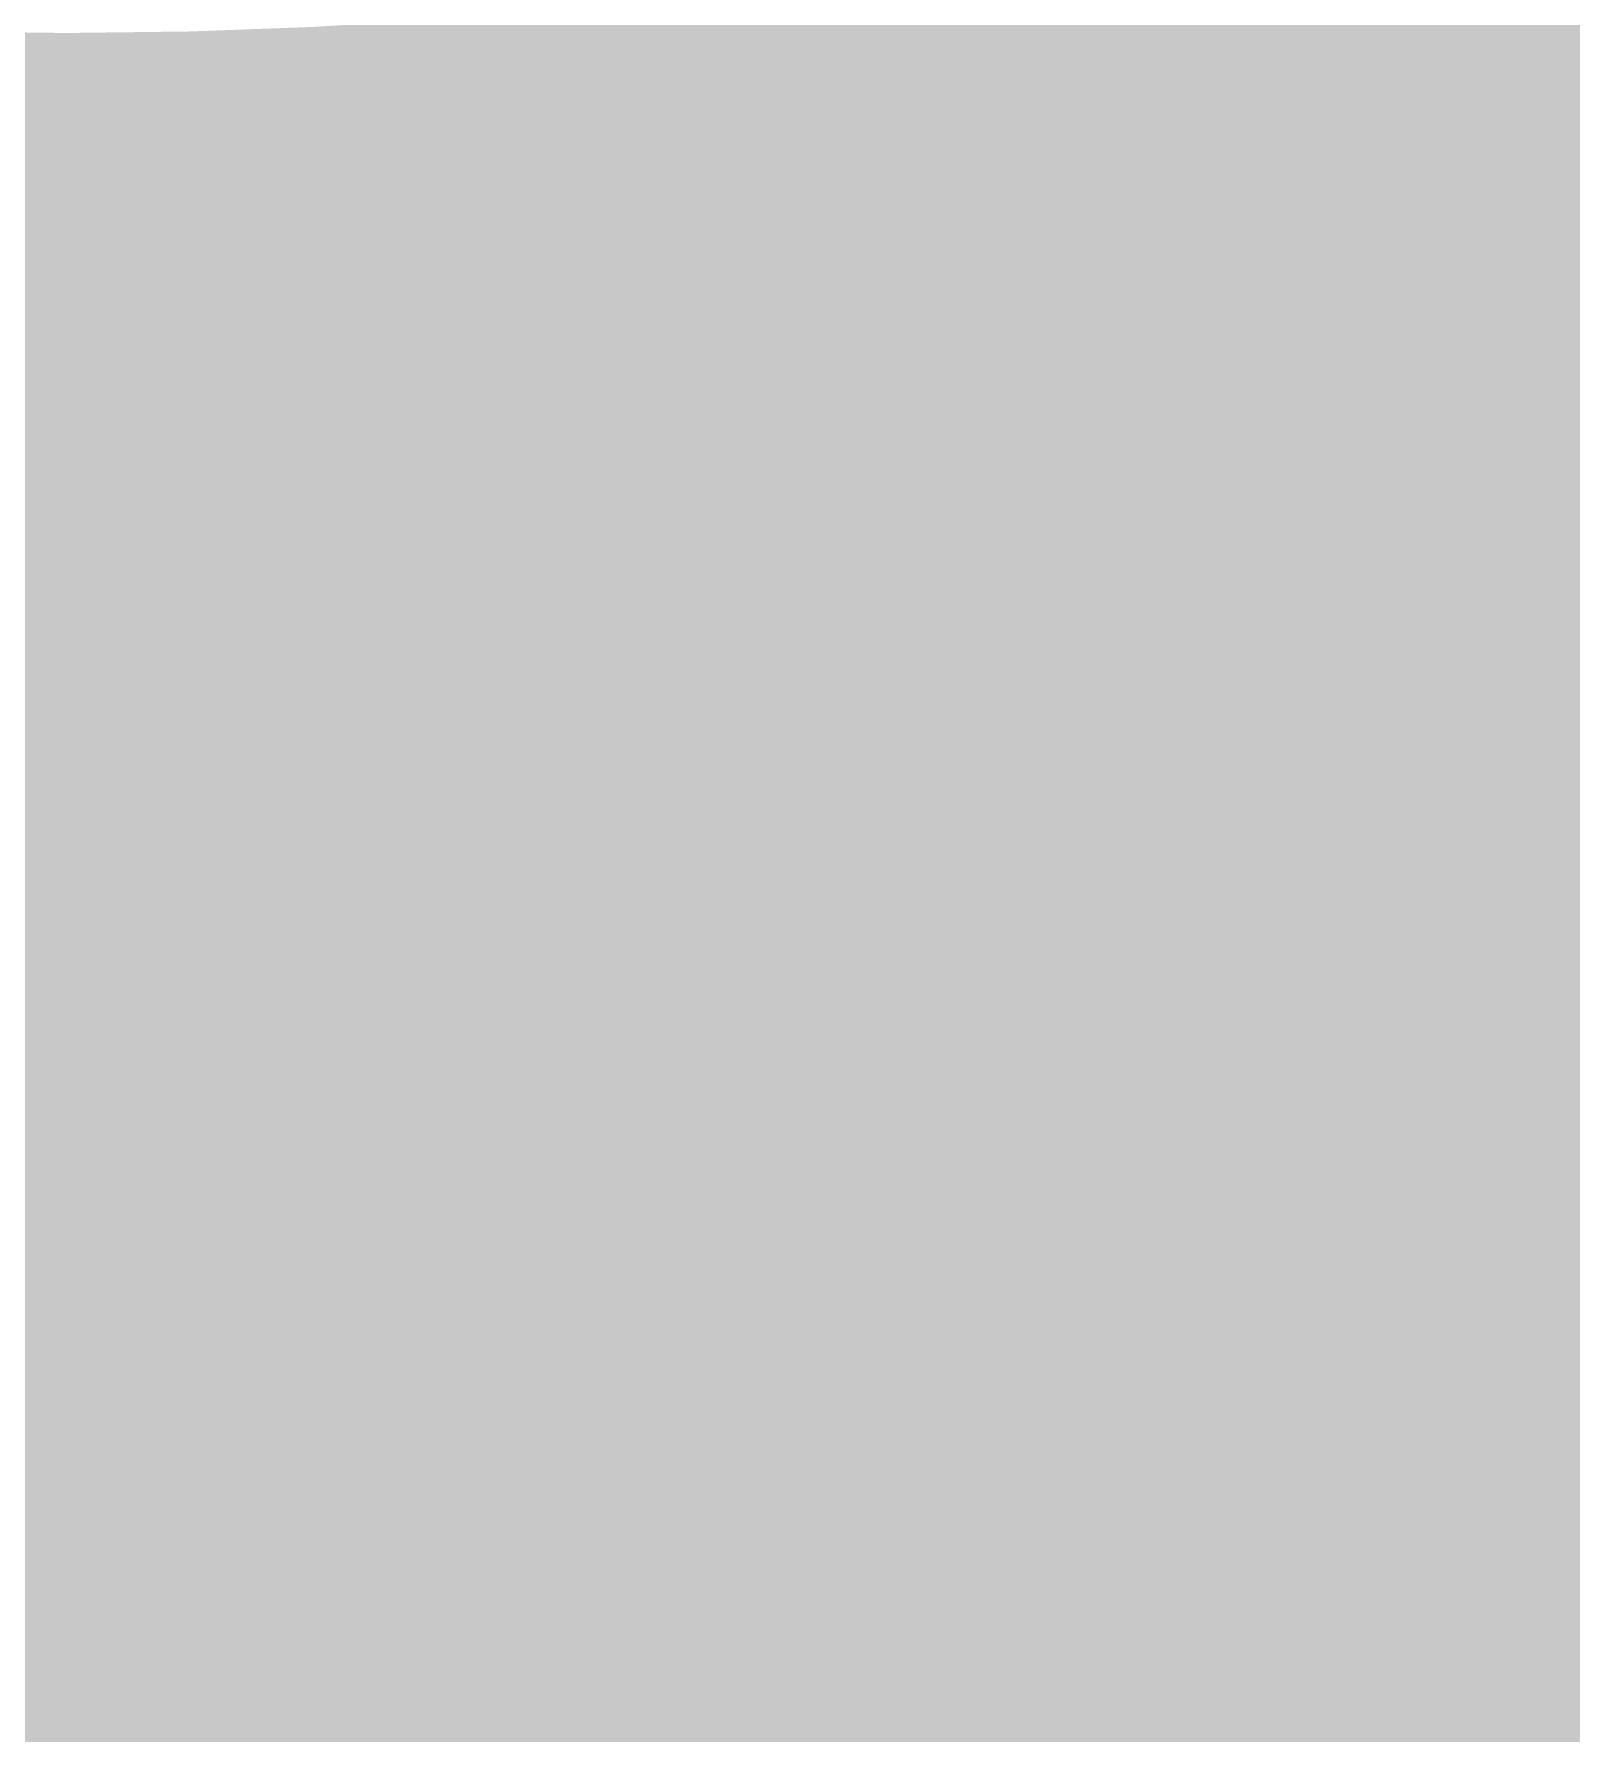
# Model space of a CAD drawing. Header units: inches. Extents: x -266 to 784, y -170 to 213.
# Drawn here: x -0.37 to 16.82, y -75.01 to -56.01 of the extents above; entities that cross this region are included whole.
import ezdxf

# ---------------------------------------------------------------- set-up
doc = ezdxf.new("R2010")
doc.units = ezdxf.units.IN
doc.header["$MEASUREMENT"] = 0

msp = doc.modelspace()

# ---------------------------------------------------------------- linework, layer by layer
at = {"color": 196, "true_color": 0x4c006f}
msp.add_solid([(10.925058, -54.923976), (11.120148, -55.904761), (9.573866, -55.175548), (9.744828, -56.160826)], dxfattribs=at)
at = {"color": 206, "true_color": 0x570073}
msp.add_solid([(15.202627, -54.935236), (15.46934, -55.899012), (13.84987, -55.291781), (14.09285, -56.261813)], dxfattribs=at)
at = {"color": 196, "true_color": 0x49006f}
msp.add_solid([(9.573866, -55.175548), (9.744828, -56.160826), (8.216907, -55.393885), (8.363637, -56.383061)], dxfattribs=at)
at = {"color": 196, "true_color": 0x47006f}
msp.add_solid([(8.216907, -55.393885), (8.363637, -56.383061), (6.854998, -55.578854), (6.977408, -56.571333)], dxfattribs=at)
at = {"color": 206, "true_color": 0x540073}
msp.add_solid([(13.84987, -55.291781), (14.09285, -56.261813), (12.488771, -55.615021), (12.707872, -56.590724)], dxfattribs=at)
at = {"color": 196, "true_color": 0x44006f}
msp.add_solid([(6.854998, -55.578854), (6.977408, -56.571333), (5.48896, -55.730345), (5.586977, -56.725529)], dxfattribs=at)
at = {"color": 206, "true_color": 0x510073}
msp.add_solid([(12.488771, -55.615021), (12.707872, -56.590724), (11.120148, -55.904761), (11.315239, -56.885546)], dxfattribs=at)
at = {"color": 206, "true_color": 0x5d0077}
msp.add_solid([(16.836511, -55.502539), (17.126796, -56.45948), (15.46934, -55.899012), (15.736053, -56.862788)], dxfattribs=at)
at = {"color": 196, "true_color": 0x41006f}
msp.add_solid([(5.48896, -55.730345), (5.586977, -56.725529), (4.119616, -55.848266), (4.19318, -56.845556)], dxfattribs=at)
at = {"color": 196, "true_color": 0x37006f}
msp.add_solid([(0, -56), (0, -57), (-1.374309, -55.983134), (-1.39885, -56.982833)], dxfattribs=at)
at = {"color": 196, "true_color": 0x3a006f}
msp.add_solid([(1.374309, -55.983134), (1.39885, -56.982833), (0, -56), (0, -57)], dxfattribs=at)
at = {"color": 196, "true_color": 0x3c006f}
msp.add_solid([(2.74779, -55.932546), (2.796857, -56.931341), (1.374309, -55.983134), (1.39885, -56.982833)], dxfattribs=at)
at = {"color": 196, "true_color": 0x3f006f}
msp.add_solid([(4.119616, -55.848266), (4.19318, -56.845556), (2.74779, -55.932546), (2.796857, -56.931341)], dxfattribs=at)
at = {"color": 196, "true_color": 0x4f0073}
msp.add_solid([(11.120148, -55.904761), (11.315239, -56.885546), (9.744828, -56.160826), (9.91579, -57.146103)], dxfattribs=at)
at = {"color": 206, "true_color": 0x5a0077}
msp.add_solid([(15.46934, -55.899012), (15.736053, -56.862788), (14.09285, -56.261813), (14.335831, -57.231844)], dxfattribs=at)
at = {"color": 196, "true_color": 0x4c0073}
msp.add_solid([(9.744828, -56.160826), (9.91579, -57.146103), (8.363637, -56.383061), (8.510368, -57.372238)], dxfattribs=at)
at = {"color": 196, "true_color": 0x490073}
msp.add_solid([(8.363637, -56.383061), (8.510368, -57.372238), (6.977408, -56.571333), (7.099819, -57.563813)], dxfattribs=at)
at = {"color": 206, "true_color": 0x570077}
msp.add_solid([(14.09285, -56.261813), (14.335831, -57.231844), (12.707872, -56.590724), (12.926973, -57.566426)], dxfattribs=at)
at = {"color": 196, "true_color": 0x470073}
msp.add_solid([(6.977408, -56.571333), (7.099819, -57.563813), (5.586977, -56.725529), (5.684994, -57.720714)], dxfattribs=at)
at = {"color": 206, "true_color": 0x540077}
msp.add_solid([(12.707872, -56.590724), (12.926973, -57.566426), (11.315239, -56.885546), (11.510329, -57.866332)], dxfattribs=at)
at = {"color": 206, "true_color": 0x60007c}
msp.add_solid([(17.126796, -56.45948), (17.417081, -57.41642), (15.736053, -56.862788), (16.002765, -57.826564)], dxfattribs=at)
at = {"color": 196, "true_color": 0x440073}
msp.add_solid([(5.586977, -56.725529), (5.684994, -57.720714), (4.19318, -56.845556), (4.266745, -57.842846)], dxfattribs=at)
at = {"color": 196, "true_color": 0x390073}
msp.add_solid([(0, -57), (0, -58), (-1.39885, -56.982833), (-1.423391, -57.982531)], dxfattribs=at)
at = {"color": 196, "true_color": 0x3c0073}
msp.add_solid([(1.39885, -56.982833), (1.423391, -57.982531), (0, -57), (0, -58)], dxfattribs=at)
at = {"color": 196, "true_color": 0x3f0073}
msp.add_solid([(2.796857, -56.931341), (2.845925, -57.930136), (1.39885, -56.982833), (1.423391, -57.982531)], dxfattribs=at)
at = {"color": 196, "true_color": 0x410073}
msp.add_solid([(4.19318, -56.845556), (4.266745, -57.842846), (2.796857, -56.931341), (2.845925, -57.930136)], dxfattribs=at)
at = {"color": 206, "true_color": 0x520077}
msp.add_solid([(11.315239, -56.885546), (11.510329, -57.866332), (9.91579, -57.146103), (10.086751, -58.131381)], dxfattribs=at)
at = {"color": 206, "true_color": 0x5d007c}
msp.add_solid([(15.736053, -56.862788), (16.002765, -57.826564), (14.335831, -57.231844), (14.578811, -58.201875)], dxfattribs=at)
at = {"color": 196, "true_color": 0x4f0077}
msp.add_solid([(9.91579, -57.146103), (10.086751, -58.131381), (8.510368, -57.372238), (8.657098, -58.361414)], dxfattribs=at)
at = {"color": 206, "true_color": 0x5a007c}
msp.add_solid([(14.335831, -57.231844), (14.578811, -58.201875), (12.926973, -57.566426), (13.146074, -58.542128)], dxfattribs=at)
at = {"color": 196, "true_color": 0x4c0077}
msp.add_solid([(8.510368, -57.372238), (8.657098, -58.361414), (7.099819, -57.563813), (7.22223, -58.556293)], dxfattribs=at)
at = {"color": 206, "true_color": 0x640080}
msp.add_solid([(17.417081, -57.41642), (17.707365, -58.37336), (16.002765, -57.826564), (16.269478, -58.79034)], dxfattribs=at)
at = {"color": 196, "true_color": 0x460077}
msp.add_solid([(5.684994, -57.720714), (5.783011, -58.715899), (4.266745, -57.842846), (4.340309, -58.840137)], dxfattribs=at)
at = {"color": 196, "true_color": 0x490077}
msp.add_solid([(7.099819, -57.563813), (7.22223, -58.556293), (5.684994, -57.720714), (5.783011, -58.715899)], dxfattribs=at)
at = {"color": 206, "true_color": 0x57007c}
msp.add_solid([(12.926973, -57.566426), (13.146074, -58.542128), (11.510329, -57.866332), (11.705419, -58.847117)], dxfattribs=at)
at = {"color": 196, "true_color": 0x410077}
msp.add_solid([(2.845925, -57.930136), (2.894993, -58.928932), (1.423391, -57.982531), (1.447932, -58.98223)], dxfattribs=at)
at = {"color": 196, "true_color": 0x440077}
msp.add_solid([(4.266745, -57.842846), (4.340309, -58.840137), (2.845925, -57.930136), (2.894993, -58.928932)], dxfattribs=at)
at = {"color": 206, "true_color": 0x55007c}
msp.add_solid([(11.510329, -57.866332), (11.705419, -58.847117), (10.086751, -58.131381), (10.257713, -59.116659)], dxfattribs=at)
at = {"color": 206, "true_color": 0x610080}
msp.add_solid([(16.002765, -57.826564), (16.269478, -58.79034), (14.578811, -58.201875), (14.821791, -59.171906)], dxfattribs=at)
at = {"color": 196, "true_color": 0x3b0077}
msp.add_solid([(0, -58), (0, -59), (-1.423391, -57.982531), (-1.447932, -58.98223)], dxfattribs=at)
at = {"color": 196, "true_color": 0x3e0077}
msp.add_solid([(1.423391, -57.982531), (1.447932, -58.98223), (0, -58), (0, -59)], dxfattribs=at)
at = {"color": 206, "true_color": 0x52007c}
msp.add_solid([(10.086751, -58.131381), (10.257713, -59.116659), (8.657098, -58.361414), (8.803828, -59.350591)], dxfattribs=at)
at = {"color": 206, "true_color": 0x5d0080}
msp.add_solid([(14.578811, -58.201875), (14.821791, -59.171906), (13.146074, -58.542128), (13.365176, -59.51783)], dxfattribs=at)
at = {"color": 196, "true_color": 0x4f007c}
msp.add_solid([(8.657098, -58.361414), (8.803828, -59.350591), (7.22223, -58.556293), (7.344641, -59.548772)], dxfattribs=at)
at = {"color": 206, "true_color": 0x670084}
msp.add_solid([(17.707365, -58.37336), (17.99765, -59.330301), (16.269478, -58.79034), (16.536191, -59.754116)], dxfattribs=at)
at = {"color": 196, "true_color": 0x4c007c}
msp.add_solid([(7.22223, -58.556293), (7.344641, -59.548772), (5.783011, -58.715899), (5.881028, -59.711084)], dxfattribs=at)
at = {"color": 206, "true_color": 0x5a0080}
msp.add_solid([(13.146074, -58.542128), (13.365176, -59.51783), (11.705419, -58.847117), (11.90051, -59.827902)], dxfattribs=at)
at = {"color": 196, "true_color": 0x46007c}
msp.add_solid([(4.340309, -58.840137), (4.413874, -59.837427), (2.894993, -58.928932), (2.94406, -59.927727)], dxfattribs=at)
at = {"color": 196, "true_color": 0x49007c}
msp.add_solid([(5.783011, -58.715899), (5.881028, -59.711084), (4.340309, -58.840137), (4.413874, -59.837427)], dxfattribs=at)
at = {"color": 206, "true_color": 0x580080}
msp.add_solid([(11.705419, -58.847117), (11.90051, -59.827902), (10.257713, -59.116659), (10.428675, -60.101936)], dxfattribs=at)
at = {"color": 206, "true_color": 0x640084}
msp.add_solid([(16.269478, -58.79034), (16.536191, -59.754116), (14.821791, -59.171906), (15.064771, -60.141938)], dxfattribs=at)
at = {"color": 196, "true_color": 0x3d007c}
msp.add_solid([(0, -59), (0, -60), (-1.447932, -58.98223), (-1.472474, -59.981929)], dxfattribs=at)
at = {"color": 196, "true_color": 0x40007c}
msp.add_solid([(1.447932, -58.98223), (1.472474, -59.981929), (0, -59), (0, -60)], dxfattribs=at)
at = {"color": 196, "true_color": 0x43007c}
msp.add_solid([(2.894993, -58.928932), (2.94406, -59.927727), (1.447932, -58.98223), (1.472474, -59.981929)], dxfattribs=at)
at = {"color": 206, "true_color": 0x550080}
msp.add_solid([(10.257713, -59.116659), (10.428675, -60.101936), (8.803828, -59.350591), (8.950559, -60.339767)], dxfattribs=at)
at = {"color": 206, "true_color": 0x610084}
msp.add_solid([(14.821791, -59.171906), (15.064771, -60.141938), (13.365176, -59.51783), (13.584277, -60.493532)], dxfattribs=at)
at = {"color": 206, "true_color": 0x520080}
msp.add_solid([(8.803828, -59.350591), (8.950559, -60.339767), (7.344641, -59.548772), (7.467051, -60.541252)], dxfattribs=at)
at = {"color": 206, "true_color": 0x6a0089}
msp.add_solid([(17.99765, -59.330301), (18.287935, -60.287241), (16.536191, -59.754116), (16.802904, -60.717892)], dxfattribs=at)
at = {"color": 196, "true_color": 0x4e0080}
msp.add_solid([(7.344641, -59.548772), (7.467051, -60.541252), (5.881028, -59.711084), (5.979046, -60.706268)], dxfattribs=at)
at = {"color": 206, "true_color": 0x5e0084}
msp.add_solid([(13.365176, -59.51783), (13.584277, -60.493532), (11.90051, -59.827902), (12.0956, -60.808687)], dxfattribs=at)
at = {"color": 196, "true_color": 0x4b0080}
msp.add_solid([(5.881028, -59.711084), (5.979046, -60.706268), (4.413874, -59.837427), (4.487438, -60.834718)], dxfattribs=at)
at = {"color": 206, "true_color": 0x5a0084}
msp.add_solid([(11.90051, -59.827902), (12.0956, -60.808687), (10.428675, -60.101936), (10.599637, -61.087214)], dxfattribs=at)
at = {"color": 206, "true_color": 0x670089}
msp.add_solid([(16.536191, -59.754116), (16.802904, -60.717892), (15.064771, -60.141938), (15.307751, -61.111969)], dxfattribs=at)
at = {"color": 196, "true_color": 0x400080}
msp.add_solid([(0, -60), (0, -61), (-1.472474, -59.981929), (-1.497015, -60.981628)], dxfattribs=at)
at = {"color": 196, "true_color": 0x430080}
msp.add_solid([(1.472474, -59.981929), (1.497015, -60.981628), (0, -60), (0, -61)], dxfattribs=at)
at = {"color": 196, "true_color": 0x460080}
msp.add_solid([(2.94406, -59.927727), (2.993128, -60.926523), (1.472474, -59.981929), (1.497015, -60.981628)], dxfattribs=at)
at = {"color": 196, "true_color": 0x480080}
msp.add_solid([(4.413874, -59.837427), (4.487438, -60.834718), (2.94406, -59.927727), (2.993128, -60.926523)], dxfattribs=at)
at = {"color": 206, "true_color": 0x570084}
msp.add_solid([(10.428675, -60.101936), (10.599637, -61.087214), (8.950559, -60.339767), (9.097289, -61.328944)], dxfattribs=at)
at = {"color": 206, "true_color": 0x640089}
msp.add_solid([(15.064771, -60.141938), (15.307751, -61.111969), (13.584277, -60.493532), (13.803378, -61.469234)], dxfattribs=at)
at = {"color": 206, "true_color": 0x540084}
msp.add_solid([(8.950559, -60.339767), (9.097289, -61.328944), (7.467051, -60.541252), (7.589462, -61.533731)], dxfattribs=at)
at = {"color": 204, "true_color": 0x6d008d}
msp.add_solid([(18.287935, -60.287241), (18.578219, -61.244181), (16.802904, -60.717892), (17.069616, -61.681668)], dxfattribs=at)
at = {"color": 206, "true_color": 0x510084}
msp.add_solid([(7.467051, -60.541252), (7.589462, -61.533731), (5.979046, -60.706268), (6.077063, -61.701453)], dxfattribs=at)
at = {"color": 206, "true_color": 0x610089}
msp.add_solid([(13.584277, -60.493532), (13.803378, -61.469234), (12.0956, -60.808687), (12.29069, -61.789473)], dxfattribs=at)
at = {"color": 196, "true_color": 0x4e0084}
msp.add_solid([(5.979046, -60.706268), (6.077063, -61.701453), (4.487438, -60.834718), (4.561003, -61.832008)], dxfattribs=at)
at = {"color": 204, "true_color": 0x6a008d}
msp.add_solid([(16.802904, -60.717892), (17.069616, -61.681668), (15.307751, -61.111969), (15.550732, -62.082)], dxfattribs=at)
at = {"color": 196, "true_color": 0x480084}
msp.add_solid([(2.993128, -60.926523), (3.042196, -61.925318), (1.497015, -60.981628), (1.521556, -61.981327)], dxfattribs=at)
at = {"color": 196, "true_color": 0x4b0084}
msp.add_solid([(4.487438, -60.834718), (4.561003, -61.832008), (2.993128, -60.926523), (3.042196, -61.925318)], dxfattribs=at)
at = {"color": 206, "true_color": 0x5d0089}
msp.add_solid([(12.0956, -60.808687), (12.29069, -61.789473), (10.599637, -61.087214), (10.770599, -62.072491)], dxfattribs=at)
at = {"color": 196, "true_color": 0x420084}
msp.add_solid([(0, -61), (0, -62), (-1.497015, -60.981628), (-1.521556, -61.981327)], dxfattribs=at)
at = {"color": 196, "true_color": 0x450084}
msp.add_solid([(1.497015, -60.981628), (1.521556, -61.981327), (0, -61), (0, -62)], dxfattribs=at)
at = {"color": 206, "true_color": 0x5a0089}
msp.add_solid([(10.599637, -61.087214), (10.770599, -62.072491), (9.097289, -61.328944), (9.24402, -62.31812)], dxfattribs=at)
at = {"color": 206, "true_color": 0x67008d}
msp.add_solid([(15.307751, -61.111969), (15.550732, -62.082), (13.803378, -61.469234), (14.022479, -62.444936)], dxfattribs=at)
at = {"color": 206, "true_color": 0x570089}
msp.add_solid([(9.097289, -61.328944), (9.24402, -62.31812), (7.589462, -61.533731), (7.711873, -62.526211)], dxfattribs=at)
at = {"color": 206, "true_color": 0x540089}
msp.add_solid([(7.589462, -61.533731), (7.711873, -62.526211), (6.077063, -61.701453), (6.17508, -62.696638)], dxfattribs=at)
at = {"color": 206, "true_color": 0x64008d}
msp.add_solid([(13.803378, -61.469234), (14.022479, -62.444936), (12.29069, -61.789473), (12.485781, -62.770258)], dxfattribs=at)
at = {"color": 194, "true_color": 0x510089}
msp.add_solid([(6.077063, -61.701453), (6.17508, -62.696638), (4.561003, -61.832008), (4.634567, -62.829299)], dxfattribs=at)
at = {"color": 204, "true_color": 0x6d0091}
msp.add_solid([(17.069616, -61.681668), (17.336329, -62.645444), (15.550732, -62.082), (15.793712, -63.052031)], dxfattribs=at)
at = {"color": 194, "true_color": 0x4d0089}
msp.add_solid([(4.561003, -61.832008), (4.634567, -62.829299), (3.042196, -61.925318), (3.091263, -62.924114)], dxfattribs=at)
at = {"color": 206, "true_color": 0x60008d}
msp.add_solid([(12.29069, -61.789473), (12.485781, -62.770258), (10.770599, -62.072491), (10.941561, -63.057769)], dxfattribs=at)
at = {"color": 196, "true_color": 0x440089}
msp.add_solid([(0, -62), (0, -63), (-1.521556, -61.981327), (-1.546097, -62.981026)], dxfattribs=at)
at = {"color": 196, "true_color": 0x470089}
msp.add_solid([(1.521556, -61.981327), (1.546097, -62.981026), (0, -62), (0, -63)], dxfattribs=at)
at = {"color": 196, "true_color": 0x4a0089}
msp.add_solid([(3.042196, -61.925318), (3.091263, -62.924114), (1.521556, -61.981327), (1.546097, -62.981026)], dxfattribs=at)
at = {"color": 206, "true_color": 0x5d008d}
msp.add_solid([(10.770599, -62.072491), (10.941561, -63.057769), (9.24402, -62.31812), (9.39075, -63.307297)], dxfattribs=at)
at = {"color": 204, "true_color": 0x6a0091}
msp.add_solid([(15.550732, -62.082), (15.793712, -63.052031), (14.022479, -62.444936), (14.241581, -63.420638)], dxfattribs=at)
at = {"color": 206, "true_color": 0x5a008d}
msp.add_solid([(9.24402, -62.31812), (9.39075, -63.307297), (7.711873, -62.526211), (7.834283, -63.51869)], dxfattribs=at)
at = {"color": 204, "true_color": 0x670091}
msp.add_solid([(14.022479, -62.444936), (14.241581, -63.420638), (12.485781, -62.770258), (12.680871, -63.751043)], dxfattribs=at)
at = {"color": 194, "true_color": 0x56008d}
msp.add_solid([(7.711873, -62.526211), (7.834283, -63.51869), (6.17508, -62.696638), (6.273097, -63.691823)], dxfattribs=at)
at = {"color": 204, "true_color": 0x710095}
msp.add_solid([(17.336329, -62.645444), (17.603042, -63.60922), (15.793712, -63.052031), (16.036692, -64.022063)], dxfattribs=at)
at = {"color": 194, "true_color": 0x50008d}
msp.add_solid([(4.634567, -62.829299), (4.708132, -63.826589), (3.091263, -62.924114), (3.140331, -63.922909)], dxfattribs=at)
at = {"color": 194, "true_color": 0x53008d}
msp.add_solid([(6.17508, -62.696638), (6.273097, -63.691823), (4.634567, -62.829299), (4.708132, -63.826589)], dxfattribs=at)
at = {"color": 204, "true_color": 0x630091}
msp.add_solid([(12.485781, -62.770258), (12.680871, -63.751043), (10.941561, -63.057769), (11.112523, -64.043047)], dxfattribs=at)
at = {"color": 194, "true_color": 0x46008d}
msp.add_solid([(0, -63), (0, -64), (-1.546097, -62.981026), (-1.570639, -63.980724)], dxfattribs=at)
at = {"color": 194, "true_color": 0x49008d}
msp.add_solid([(1.546097, -62.981026), (1.570639, -63.980724), (0, -63), (0, -64)], dxfattribs=at)
at = {"color": 194, "true_color": 0x4c008d}
msp.add_solid([(3.091263, -62.924114), (3.140331, -63.922909), (1.546097, -62.981026), (1.570639, -63.980724)], dxfattribs=at)
at = {"color": 206, "true_color": 0x600091}
msp.add_solid([(10.941561, -63.057769), (11.112523, -64.043047), (9.39075, -63.307297), (9.537481, -64.296473)], dxfattribs=at)
at = {"color": 204, "true_color": 0x6d0095}
msp.add_solid([(15.793712, -63.052031), (16.036692, -64.022063), (14.241581, -63.420638), (14.460682, -64.396341)], dxfattribs=at)
at = {"color": 194, "true_color": 0x5c0091}
msp.add_solid([(9.39075, -63.307297), (9.537481, -64.296473), (7.834283, -63.51869), (7.956694, -64.51117)], dxfattribs=at)
at = {"color": 204, "true_color": 0x6a0095}
msp.add_solid([(14.241581, -63.420638), (14.460682, -64.396341), (12.680871, -63.751043), (12.875961, -64.731829)], dxfattribs=at)
at = {"color": 194, "true_color": 0x590091}
msp.add_solid([(7.834283, -63.51869), (7.956694, -64.51117), (6.273097, -63.691823), (6.371114, -64.687007)], dxfattribs=at)
at = {"color": 204, "true_color": 0x74009a}
msp.add_solid([(17.603042, -63.60922), (17.869755, -64.572996), (16.036692, -64.022063), (16.279672, -64.992094)], dxfattribs=at)
at = {"color": 194, "true_color": 0x560091}
msp.add_solid([(6.273097, -63.691823), (6.371114, -64.687007), (4.708132, -63.826589), (4.781697, -64.82388)], dxfattribs=at)
at = {"color": 204, "true_color": 0x660095}
msp.add_solid([(12.680871, -63.751043), (12.875961, -64.731829), (11.112523, -64.043047), (11.283485, -65.028324)], dxfattribs=at)
at = {"color": 194, "true_color": 0x480091}
msp.add_solid([(0, -64), (0, -65), (-1.570639, -63.980724), (-1.59518, -64.980423)], dxfattribs=at)
at = {"color": 194, "true_color": 0x4b0091}
msp.add_solid([(1.570639, -63.980724), (1.59518, -64.980423), (0, -64), (0, -65)], dxfattribs=at)
at = {"color": 194, "true_color": 0x4f0091}
msp.add_solid([(3.140331, -63.922909), (3.189399, -64.921705), (1.570639, -63.980724), (1.59518, -64.980423)], dxfattribs=at)
at = {"color": 194, "true_color": 0x520091}
msp.add_solid([(4.708132, -63.826589), (4.781697, -64.82388), (3.140331, -63.922909), (3.189399, -64.921705)], dxfattribs=at)
at = {"color": 204, "true_color": 0x630095}
msp.add_solid([(11.112523, -64.043047), (11.283485, -65.028324), (9.537481, -64.296473), (9.684211, -65.28565)], dxfattribs=at)
at = {"color": 204, "true_color": 0x70009a}
msp.add_solid([(16.036692, -64.022063), (16.279672, -64.992094), (14.460682, -64.396341), (14.679783, -65.372043)], dxfattribs=at)
at = {"color": 194, "true_color": 0x5f0095}
msp.add_solid([(9.537481, -64.296473), (9.684211, -65.28565), (7.956694, -64.51117), (8.079105, -65.503649)], dxfattribs=at)
at = {"color": 194, "true_color": 0x5c0095}
msp.add_solid([(7.956694, -64.51117), (8.079105, -65.503649), (6.371114, -64.687007), (6.469131, -65.682192)], dxfattribs=at)
at = {"color": 204, "true_color": 0x6d009a}
msp.add_solid([(14.460682, -64.396341), (14.679783, -65.372043), (12.875961, -64.731829), (13.071052, -65.712614)], dxfattribs=at)
at = {"color": 204, "true_color": 0x77009e}
msp.add_solid([(17.869755, -64.572996), (18.136467, -65.536772), (16.279672, -64.992094), (16.522652, -65.962125)], dxfattribs=at)
at = {"color": 194, "true_color": 0x580095}
msp.add_solid([(6.371114, -64.687007), (6.469131, -65.682192), (4.781697, -64.82388), (4.855261, -65.82117)], dxfattribs=at)
at = {"color": 204, "true_color": 0x69009a}
msp.add_solid([(12.875961, -64.731829), (13.071052, -65.712614), (11.283485, -65.028324), (11.454447, -66.013602)], dxfattribs=at)
at = {"color": 194, "true_color": 0x510095}
msp.add_solid([(3.189399, -64.921705), (3.238466, -65.9205), (1.59518, -64.980423), (1.619721, -65.980122)], dxfattribs=at)
at = {"color": 194, "true_color": 0x550095}
msp.add_solid([(4.781697, -64.82388), (4.855261, -65.82117), (3.189399, -64.921705), (3.238466, -65.9205)], dxfattribs=at)
at = {"color": 194, "true_color": 0x4a0095}
msp.add_solid([(0, -65), (0, -66), (-1.59518, -64.980423), (-1.619721, -65.980122)], dxfattribs=at)
at = {"color": 194, "true_color": 0x4e0095}
msp.add_solid([(1.59518, -64.980423), (1.619721, -65.980122), (0, -65), (0, -66)], dxfattribs=at)
at = {"color": 204, "true_color": 0x65009a}
msp.add_solid([(11.283485, -65.028324), (11.454447, -66.013602), (9.684211, -65.28565), (9.830942, -66.274826)], dxfattribs=at)
at = {"color": 204, "true_color": 0x73009e}
msp.add_solid([(16.279672, -64.992094), (16.522652, -65.962125), (14.679783, -65.372043), (14.898884, -66.347745)], dxfattribs=at)
at = {"color": 204, "true_color": 0x62009a}
msp.add_solid([(9.684211, -65.28565), (9.830942, -66.274826), (8.079105, -65.503649), (8.201515, -66.496129)], dxfattribs=at)
at = {"color": 194, "true_color": 0x5e009a}
msp.add_solid([(8.079105, -65.503649), (8.201515, -66.496129), (6.469131, -65.682192), (6.567148, -66.677377)], dxfattribs=at)
at = {"color": 204, "true_color": 0x70009e}
msp.add_solid([(14.679783, -65.372043), (14.898884, -66.347745), (13.071052, -65.712614), (13.266142, -66.693399)], dxfattribs=at)
at = {"color": 194, "true_color": 0x5b009a}
msp.add_solid([(6.469131, -65.682192), (6.567148, -66.677377), (4.855261, -65.82117), (4.928826, -66.818461)], dxfattribs=at)
at = {"color": 204, "true_color": 0x6c009e}
msp.add_solid([(13.071052, -65.712614), (13.266142, -66.693399), (11.454447, -66.013602), (11.625408, -66.99888)], dxfattribs=at)
at = {"color": 204, "true_color": 0x7a00a2}
msp.add_solid([(18.136467, -65.536772), (18.40318, -66.500549), (16.522652, -65.962125), (16.765632, -66.932156)], dxfattribs=at)
at = {"color": 194, "true_color": 0x57009a}
msp.add_solid([(4.855261, -65.82117), (4.928826, -66.818461), (3.238466, -65.9205), (3.287534, -66.919296)], dxfattribs=at)
at = {"color": 194, "true_color": 0x4c009a}
msp.add_solid([(0, -66), (0, -67), (-1.619721, -65.980122), (-1.644262, -66.979821)], dxfattribs=at)
at = {"color": 194, "true_color": 0x50009a}
msp.add_solid([(1.619721, -65.980122), (1.644262, -66.979821), (0, -66), (0, -67)], dxfattribs=at)
at = {"color": 194, "true_color": 0x53009a}
msp.add_solid([(3.238466, -65.9205), (3.287534, -66.919296), (1.619721, -65.980122), (1.644262, -66.979821)], dxfattribs=at)
at = {"color": 204, "true_color": 0x68009e}
msp.add_solid([(11.454447, -66.013602), (11.625408, -66.99888), (9.830942, -66.274826), (9.977672, -67.264003)], dxfattribs=at)
at = {"color": 204, "true_color": 0x7600a2}
msp.add_solid([(16.522652, -65.962125), (16.765632, -66.932156), (14.898884, -66.347745), (15.117986, -67.323447)], dxfattribs=at)
at = {"color": 204, "true_color": 0x65009e}
msp.add_solid([(9.830942, -66.274826), (9.977672, -67.264003), (8.201515, -66.496129), (8.323926, -67.488608)], dxfattribs=at)
at = {"color": 204, "true_color": 0x7300a2}
msp.add_solid([(14.898884, -66.347745), (15.117986, -67.323447), (13.266142, -66.693399), (13.461232, -67.674184)], dxfattribs=at)
at = {"color": 204, "true_color": 0x61009e}
msp.add_solid([(8.201515, -66.496129), (8.323926, -67.488608), (6.567148, -66.677377), (6.665166, -67.672561)], dxfattribs=at)
at = {"color": 204, "true_color": 0x7d00a6}
msp.add_solid([(18.40318, -66.500549), (18.669893, -67.464325), (16.765632, -66.932156), (17.008613, -67.902188)], dxfattribs=at)
at = {"color": 194, "true_color": 0x59009e}
msp.add_solid([(4.928826, -66.818461), (5.00239, -67.815751), (3.287534, -66.919296), (3.336602, -67.918091)], dxfattribs=at)
at = {"color": 194, "true_color": 0x5d009e}
msp.add_solid([(6.567148, -66.677377), (6.665166, -67.672561), (4.928826, -66.818461), (5.00239, -67.815751)], dxfattribs=at)
at = {"color": 204, "true_color": 0x6f00a2}
msp.add_solid([(13.266142, -66.693399), (13.461232, -67.674184), (11.625408, -66.99888), (11.79637, -67.984157)], dxfattribs=at)
at = {"color": 194, "true_color": 0x4e009e}
msp.add_solid([(0, -67), (0, -68), (-1.644262, -66.979821), (-1.668804, -67.97952)], dxfattribs=at)
at = {"color": 194, "true_color": 0x52009e}
msp.add_solid([(1.644262, -66.979821), (1.668804, -67.97952), (0, -67), (0, -68)], dxfattribs=at)
at = {"color": 194, "true_color": 0x56009e}
msp.add_solid([(3.287534, -66.919296), (3.336602, -67.918091), (1.644262, -66.979821), (1.668804, -67.97952)], dxfattribs=at)
at = {"color": 204, "true_color": 0x6b00a2}
msp.add_solid([(11.625408, -66.99888), (11.79637, -67.984157), (9.977672, -67.264003), (10.124403, -68.253179)], dxfattribs=at)
at = {"color": 204, "true_color": 0x7a00a6}
msp.add_solid([(16.765632, -66.932156), (17.008613, -67.902188), (15.117986, -67.323447), (15.337087, -68.299149)], dxfattribs=at)
at = {"color": 204, "true_color": 0x6700a2}
msp.add_solid([(9.977672, -67.264003), (10.124403, -68.253179), (8.323926, -67.488608), (8.446337, -68.481088)], dxfattribs=at)
at = {"color": 204, "true_color": 0x7600a6}
msp.add_solid([(15.117986, -67.323447), (15.337087, -68.299149), (13.461232, -67.674184), (13.656323, -68.65497)], dxfattribs=at)
at = {"color": 204, "true_color": 0x6300a2}
msp.add_solid([(8.323926, -67.488608), (8.446337, -68.481088), (6.665166, -67.672561), (6.763183, -68.667746)], dxfattribs=at)
at = {"color": 204, "true_color": 0x6000a2}
msp.add_solid([(6.665166, -67.672561), (6.763183, -68.667746), (5.00239, -67.815751), (5.075955, -68.813042)], dxfattribs=at)
at = {"color": 204, "true_color": 0x7200a6}
msp.add_solid([(13.461232, -67.674184), (13.656323, -68.65497), (11.79637, -67.984157), (11.967332, -68.969435)], dxfattribs=at)
at = {"color": 194, "true_color": 0x5000a2}
msp.add_solid([(0, -68), (0, -69), (-1.668804, -67.97952), (-1.693345, -68.979218)], dxfattribs=at)
at = {"color": 194, "true_color": 0x5400a2}
msp.add_solid([(1.668804, -67.97952), (1.693345, -68.979218), (0, -68), (0, -69)], dxfattribs=at)
at = {"color": 194, "true_color": 0x5800a2}
msp.add_solid([(3.336602, -67.918091), (3.38567, -68.916886), (1.668804, -67.97952), (1.693345, -68.979218)], dxfattribs=at)
at = {"color": 194, "true_color": 0x5c00a2}
msp.add_solid([(5.00239, -67.815751), (5.075955, -68.813042), (3.336602, -67.918091), (3.38567, -68.916886)], dxfattribs=at)
at = {"color": 204, "true_color": 0x6e00a6}
msp.add_solid([(11.79637, -67.984157), (11.967332, -68.969435), (10.124403, -68.253179), (10.271133, -69.242356)], dxfattribs=at)
at = {"color": 204, "true_color": 0x7d00ab}
msp.add_solid([(17.008613, -67.902188), (17.251593, -68.872219), (15.337087, -68.299149), (15.556188, -69.274851)], dxfattribs=at)
at = {"color": 204, "true_color": 0x6a00a6}
msp.add_solid([(10.124403, -68.253179), (10.271133, -69.242356), (8.446337, -68.481088), (8.568747, -69.473567)], dxfattribs=at)
at = {"color": 204, "true_color": 0x7900ab}
msp.add_solid([(15.337087, -68.299149), (15.556188, -69.274851), (13.656323, -68.65497), (13.851413, -69.635755)], dxfattribs=at)
at = {"color": 204, "true_color": 0x6600a6}
msp.add_solid([(8.446337, -68.481088), (8.568747, -69.473567), (6.763183, -68.667746), (6.8612, -69.662931)], dxfattribs=at)
at = {"color": 204, "true_color": 0x6200a6}
msp.add_solid([(6.763183, -68.667746), (6.8612, -69.662931), (5.075955, -68.813042), (5.149519, -69.810332)], dxfattribs=at)
at = {"color": 204, "true_color": 0x7500ab}
msp.add_solid([(13.656323, -68.65497), (13.851413, -69.635755), (11.967332, -68.969435), (12.138294, -69.954713)], dxfattribs=at)
at = {"color": 194, "true_color": 0x5a00a6}
msp.add_solid([(3.38567, -68.916886), (3.434737, -69.915682), (1.693345, -68.979218), (1.717886, -69.978917)], dxfattribs=at)
at = {"color": 194, "true_color": 0x5e00a6}
msp.add_solid([(5.075955, -68.813042), (5.149519, -69.810332), (3.38567, -68.916886), (3.434737, -69.915682)], dxfattribs=at)
at = {"color": 204, "true_color": 0x8000af}
msp.add_solid([(17.251593, -68.872219), (17.494573, -69.84225), (15.556188, -69.274851), (15.775289, -70.250553)], dxfattribs=at)
at = {"color": 194, "true_color": 0x5300a6}
msp.add_solid([(0, -69), (0, -70), (-1.693345, -68.979218), (-1.717886, -69.978917)], dxfattribs=at)
at = {"color": 194, "true_color": 0x5600a6}
msp.add_solid([(1.693345, -68.979218), (1.717886, -69.978917), (0, -69), (0, -70)], dxfattribs=at)
at = {"color": 204, "true_color": 0x7100ab}
msp.add_solid([(11.967332, -68.969435), (12.138294, -69.954713), (10.271133, -69.242356), (10.417864, -70.231532)], dxfattribs=at)
at = {"color": 204, "true_color": 0x6d00ab}
msp.add_solid([(10.271133, -69.242356), (10.417864, -70.231532), (8.568747, -69.473567), (8.691158, -70.466047)], dxfattribs=at)
at = {"color": 204, "true_color": 0x7c00af}
msp.add_solid([(15.556188, -69.274851), (15.775289, -70.250553), (13.851413, -69.635755), (14.046503, -70.61654)], dxfattribs=at)
at = {"color": 204, "true_color": 0x6900ab}
msp.add_solid([(8.568747, -69.473567), (8.691158, -70.466047), (6.8612, -69.662931), (6.959217, -70.658116)], dxfattribs=at)
at = {"color": 204, "true_color": 0x6500ab}
msp.add_solid([(6.8612, -69.662931), (6.959217, -70.658116), (5.149519, -69.810332), (5.223084, -70.807622)], dxfattribs=at)
at = {"color": 204, "true_color": 0x7800af}
msp.add_solid([(13.851413, -69.635755), (14.046503, -70.61654), (12.138294, -69.954713), (12.309256, -70.93999)], dxfattribs=at)
at = {"color": 204, "true_color": 0x6100ab}
msp.add_solid([(5.149519, -69.810332), (5.223084, -70.807622), (3.434737, -69.915682), (3.483805, -70.914477)], dxfattribs=at)
at = {"color": 204, "true_color": 0x8300b3}
msp.add_solid([(17.494573, -69.84225), (17.737553, -70.812281), (15.775289, -70.250553), (15.994391, -71.226255)], dxfattribs=at)
at = {"color": 194, "true_color": 0x5500ab}
msp.add_solid([(0, -70), (0, -71), (-1.717886, -69.978917), (-1.742427, -70.978616)], dxfattribs=at)
at = {"color": 194, "true_color": 0x5900ab}
msp.add_solid([(1.717886, -69.978917), (1.742427, -70.978616), (0, -70), (0, -71)], dxfattribs=at)
at = {"color": 194, "true_color": 0x5d00ab}
msp.add_solid([(3.434737, -69.915682), (3.483805, -70.914477), (1.717886, -69.978917), (1.742427, -70.978616)], dxfattribs=at)
at = {"color": 204, "true_color": 0x7300af}
msp.add_solid([(12.138294, -69.954713), (12.309256, -70.93999), (10.417864, -70.231532), (10.564594, -71.220709)], dxfattribs=at)
at = {"color": 204, "true_color": 0x6f00af}
msp.add_solid([(10.417864, -70.231532), (10.564594, -71.220709), (8.691158, -70.466047), (8.813569, -71.458526)], dxfattribs=at)
at = {"color": 204, "true_color": 0x7f00b3}
msp.add_solid([(15.775289, -70.250553), (15.994391, -71.226255), (14.046503, -70.61654), (14.241593, -71.597325)], dxfattribs=at)
at = {"color": 204, "true_color": 0x6b00af}
msp.add_solid([(8.691158, -70.466047), (8.813569, -71.458526), (6.959217, -70.658116), (7.057234, -71.6533)], dxfattribs=at)
at = {"color": 204, "true_color": 0x6700af}
msp.add_solid([(6.959217, -70.658116), (7.057234, -71.6533), (5.223084, -70.807622), (5.296649, -71.804913)], dxfattribs=at)
at = {"color": 204, "true_color": 0x7b00b3}
msp.add_solid([(14.046503, -70.61654), (14.241593, -71.597325), (12.309256, -70.93999), (12.480218, -71.925268)], dxfattribs=at)
at = {"color": 204, "true_color": 0x6300af}
msp.add_solid([(5.223084, -70.807622), (5.296649, -71.804913), (3.483805, -70.914477), (3.532873, -71.913273)], dxfattribs=at)
at = {"color": 202, "true_color": 0x8600b7}
msp.add_solid([(17.737553, -70.812281), (17.980533, -71.782313), (15.994391, -71.226255), (16.213492, -72.201958)], dxfattribs=at)
at = {"color": 194, "true_color": 0x5700af}
msp.add_solid([(0, -71), (0, -72), (-1.742427, -70.978616), (-1.766968, -71.978315)], dxfattribs=at)
at = {"color": 194, "true_color": 0x5b00af}
msp.add_solid([(1.742427, -70.978616), (1.766968, -71.978315), (0, -71), (0, -72)], dxfattribs=at)
at = {"color": 194, "true_color": 0x5f00af}
msp.add_solid([(3.483805, -70.914477), (3.532873, -71.913273), (1.742427, -70.978616), (1.766968, -71.978315)], dxfattribs=at)
at = {"color": 204, "true_color": 0x7600b3}
msp.add_solid([(12.309256, -70.93999), (12.480218, -71.925268), (10.564594, -71.220709), (10.711325, -72.209885)], dxfattribs=at)
at = {"color": 204, "true_color": 0x7200b3}
msp.add_solid([(10.564594, -71.220709), (10.711325, -72.209885), (8.813569, -71.458526), (8.935979, -72.451006)], dxfattribs=at)
at = {"color": 202, "true_color": 0x8200b7}
msp.add_solid([(15.994391, -71.226255), (16.213492, -72.201958), (14.241593, -71.597325), (14.436684, -72.578111)], dxfattribs=at)
at = {"color": 192, "true_color": 0x6e00b3}
msp.add_solid([(8.813569, -71.458526), (8.935979, -72.451006), (7.057234, -71.6533), (7.155251, -72.648485)], dxfattribs=at)
at = {"color": 192, "true_color": 0x7d00b7}
msp.add_solid([(14.241593, -71.597325), (14.436684, -72.578111), (12.480218, -71.925268), (12.65118, -72.910546)], dxfattribs=at)
at = {"color": 192, "true_color": 0x6a00b3}
msp.add_solid([(7.057234, -71.6533), (7.155251, -72.648485), (5.296649, -71.804913), (5.370213, -72.802203)], dxfattribs=at)
at = {"color": 202, "true_color": 0x8900bc}
msp.add_solid([(17.980533, -71.782313), (18.223513, -72.752344), (16.213492, -72.201958), (16.432593, -73.17766)], dxfattribs=at)
at = {"color": 192, "true_color": 0x5900b3}
msp.add_solid([(0, -72), (0, -73), (-1.766968, -71.978315), (-1.79151, -72.978014)], dxfattribs=at)
at = {"color": 192, "true_color": 0x5d00b3}
msp.add_solid([(1.766968, -71.978315), (1.79151, -72.978014), (0, -72), (0, -73)], dxfattribs=at)
at = {"color": 192, "true_color": 0x6100b3}
msp.add_solid([(3.532873, -71.913273), (3.58194, -72.912068), (1.766968, -71.978315), (1.79151, -72.978014)], dxfattribs=at)
at = {"color": 192, "true_color": 0x6600b3}
msp.add_solid([(5.296649, -71.804913), (5.370213, -72.802203), (3.532873, -71.913273), (3.58194, -72.912068)], dxfattribs=at)
at = {"color": 192, "true_color": 0x7900b7}
msp.add_solid([(12.480218, -71.925268), (12.65118, -72.910546), (10.711325, -72.209885), (10.858055, -73.199062)], dxfattribs=at)
at = {"color": 192, "true_color": 0x7500b7}
msp.add_solid([(10.711325, -72.209885), (10.858055, -73.199062), (8.935979, -72.451006), (9.05839, -73.443486)], dxfattribs=at)
at = {"color": 202, "true_color": 0x8500bc}
msp.add_solid([(16.213492, -72.201958), (16.432593, -73.17766), (14.436684, -72.578111), (14.631774, -73.558896)], dxfattribs=at)
at = {"color": 192, "true_color": 0x7100b7}
msp.add_solid([(8.935979, -72.451006), (9.05839, -73.443486), (7.155251, -72.648485), (7.253268, -73.64367)], dxfattribs=at)
at = {"color": 192, "true_color": 0x6c00b7}
msp.add_solid([(7.155251, -72.648485), (7.253268, -73.64367), (5.370213, -72.802203), (5.443778, -73.799494)], dxfattribs=at)
at = {"color": 202, "true_color": 0x8000bc}
msp.add_solid([(14.436684, -72.578111), (14.631774, -73.558896), (12.65118, -72.910546), (12.822142, -73.895823)], dxfattribs=at)
at = {"color": 192, "true_color": 0x6400b7}
msp.add_solid([(3.58194, -72.912068), (3.631008, -73.910864), (1.79151, -72.978014), (1.816051, -73.977713)], dxfattribs=at)
at = {"color": 192, "true_color": 0x6800b7}
msp.add_solid([(5.370213, -72.802203), (5.443778, -73.799494), (3.58194, -72.912068), (3.631008, -73.910864)], dxfattribs=at)
at = {"color": 192, "true_color": 0x7c00bc}
msp.add_solid([(12.65118, -72.910546), (12.822142, -73.895823), (10.858055, -73.199062), (11.004786, -74.188238)], dxfattribs=at)
at = {"color": 202, "true_color": 0x8c00c0}
msp.add_solid([(18.223513, -72.752344), (18.466494, -73.722375), (16.432593, -73.17766), (16.651694, -74.153362)], dxfattribs=at)
at = {"color": 192, "true_color": 0x5b00b7}
msp.add_solid([(0, -73), (0, -74), (-1.79151, -72.978014), (-1.816051, -73.977713)], dxfattribs=at)
at = {"color": 192, "true_color": 0x5f00b7}
msp.add_solid([(1.79151, -72.978014), (1.816051, -73.977713), (0, -73), (0, -74)], dxfattribs=at)
at = {"color": 192, "true_color": 0x7800bc}
msp.add_solid([(10.858055, -73.199062), (11.004786, -74.188238), (9.05839, -73.443486), (9.180801, -74.435965)], dxfattribs=at)
at = {"color": 202, "true_color": 0x8800c0}
msp.add_solid([(16.432593, -73.17766), (16.651694, -74.153362), (14.631774, -73.558896), (14.826864, -74.539681)], dxfattribs=at)
at = {"color": 192, "true_color": 0x7300bc}
msp.add_solid([(9.05839, -73.443486), (9.180801, -74.435965), (7.253268, -73.64367), (7.351286, -74.638855)], dxfattribs=at)
at = {"color": 192, "true_color": 0x6f00bc}
msp.add_solid([(7.253268, -73.64367), (7.351286, -74.638855), (5.443778, -73.799494), (5.517342, -74.796784)], dxfattribs=at)
at = {"color": 202, "true_color": 0x8300c0}
msp.add_solid([(14.631774, -73.558896), (14.826864, -74.539681), (12.822142, -73.895823), (12.993104, -74.881101)], dxfattribs=at)
at = {"color": 192, "true_color": 0x6a00bc}
msp.add_solid([(5.443778, -73.799494), (5.517342, -74.796784), (3.631008, -73.910864), (3.680076, -74.909659)], dxfattribs=at)
at = {"color": 202, "true_color": 0x8f00c4}
msp.add_solid([(18.466494, -73.722375), (18.709474, -74.692406), (16.651694, -74.153362), (16.870795, -75.129064)], dxfattribs=at)
at = {"color": 192, "true_color": 0x5d00bc}
msp.add_solid([(0, -74), (0, -75), (-1.816051, -73.977713), (-1.840592, -74.977411)], dxfattribs=at)
at = {"color": 192, "true_color": 0x6200bc}
msp.add_solid([(1.816051, -73.977713), (1.840592, -74.977411), (0, -74), (0, -75)], dxfattribs=at)
at = {"color": 192, "true_color": 0x6600bc}
msp.add_solid([(3.631008, -73.910864), (3.680076, -74.909659), (1.816051, -73.977713), (1.840592, -74.977411)], dxfattribs=at)
at = {"color": 192, "true_color": 0x7f00c0}
msp.add_solid([(12.822142, -73.895823), (12.993104, -74.881101), (11.004786, -74.188238), (11.151516, -75.177415)], dxfattribs=at)
at = {"color": 192, "true_color": 0x7a00c0}
msp.add_solid([(11.004786, -74.188238), (11.151516, -75.177415), (9.180801, -74.435965), (9.303211, -75.428445)], dxfattribs=at)
at = {"color": 202, "true_color": 0x8b00c4}
msp.add_solid([(16.651694, -74.153362), (16.870795, -75.129064), (14.826864, -74.539681), (15.021955, -75.520467)], dxfattribs=at)
at = {"color": 192, "true_color": 0x7600c0}
msp.add_solid([(9.180801, -74.435965), (9.303211, -75.428445), (7.351286, -74.638855), (7.449303, -75.634039)], dxfattribs=at)
at = {"color": 192, "true_color": 0x7100c0}
msp.add_solid([(7.351286, -74.638855), (7.449303, -75.634039), (5.517342, -74.796784), (5.590907, -75.794075)], dxfattribs=at)
at = {"color": 202, "true_color": 0x8600c4}
msp.add_solid([(14.826864, -74.539681), (15.021955, -75.520467), (12.993104, -74.881101), (13.164065, -75.866378)], dxfattribs=at)
at = {"color": 192, "true_color": 0x6d00c0}
msp.add_solid([(5.517342, -74.796784), (5.590907, -75.794075), (3.680076, -74.909659), (3.729143, -75.908455)], dxfattribs=at)
at = {"color": 192, "true_color": 0x5f00c0}
msp.add_solid([(0, -75), (0, -76), (-1.840592, -74.977411), (-1.865133, -75.97711)], dxfattribs=at)
at = {"color": 192, "true_color": 0x6400c0}
msp.add_solid([(1.840592, -74.977411), (1.865133, -75.97711), (0, -75), (0, -76)], dxfattribs=at)
at = {"color": 192, "true_color": 0x6800c0}
msp.add_solid([(3.680076, -74.909659), (3.729143, -75.908455), (1.840592, -74.977411), (1.865133, -75.97711)], dxfattribs=at)
at = {"color": 202, "true_color": 0x8200c4}
msp.add_solid([(12.993104, -74.881101), (13.164065, -75.866378), (11.151516, -75.177415), (11.298247, -76.166591)], dxfattribs=at)

doc.saveas('drawing.dxf')
